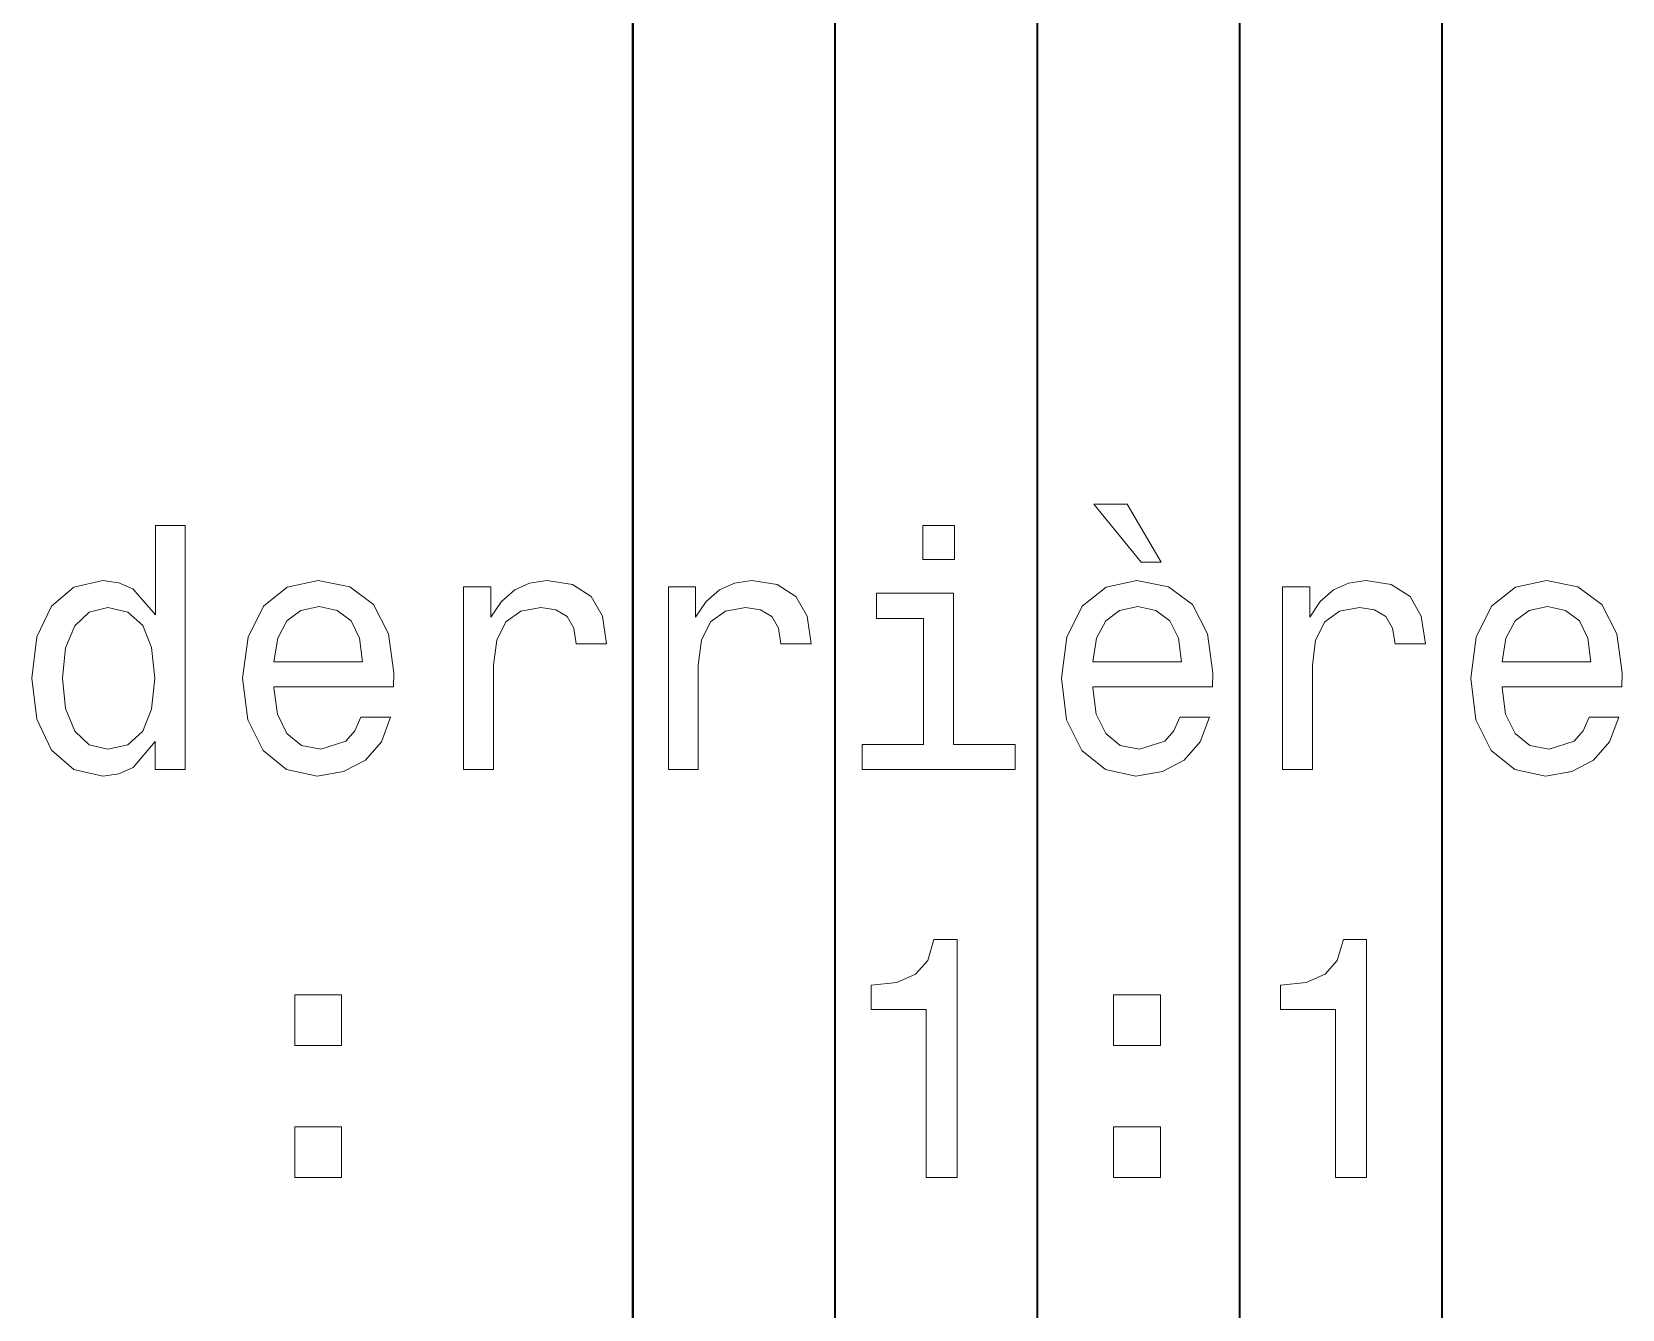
# Model space of a CAD drawing. Extents: x 291 to 828, y 188 to 662.
# Drawn here: x 659.55 to 683.13, y 308.02 to 326.96 of the extents above; entities that cross this region are included whole.
import ezdxf

# ---------------------------------------------------------------- set-up
doc = ezdxf.new("R2010")
doc.units = 0

msp = doc.modelspace()

# ---------------------------------------------------------------- linework, layer by layer
at = {"color": 7, "lineweight": 35}
for p, q in [((668.459, 359.841), (668.459, 294.081)), ((671.459, 359.841), (671.459, 294.081)), ((671.459, 359.841), (671.459, 294.081)), ((674.459, 359.841), (674.459, 294.081)), ((674.459, 359.841), (674.459, 294.081)), ((677.459, 359.841), (677.459, 294.081)), ((677.459, 359.841), (677.459, 294.081)), ((680.459, 359.841), (680.459, 294.081)), ((668.459, 297.014), (668.459, 356.908))]:
    msp.add_line(p, q, dxfattribs=at)
at = {"color": 7, "lineweight": 13}
for points in [[(676.296, 319.098), (675.792, 319.956), (675.297, 319.956), (675.998, 319.098)], [(661.378, 316.44), (661.378, 316.022), (661.822, 316.022), (661.822, 319.643), (661.383, 319.643), (661.383, 318.316), (661.045, 318.7), (660.839, 318.791), (660.601, 318.826), (660.173, 318.725), (659.84, 318.443), (659.623, 317.989), (659.547, 317.378), (659.623, 316.768), (659.84, 316.309), (660.173, 316.022), (660.601, 315.926), (660.839, 315.961), (661.05, 316.052)], [(673.23, 319.643), (672.761, 319.643), (672.761, 319.139), (673.23, 319.139)], [(663.138, 317.247), (664.913, 317.247), (664.918, 317.454), (664.838, 318.034), (664.616, 318.468), (664.263, 318.73), (663.794, 318.826), (663.335, 318.725), (662.982, 318.443), (662.755, 317.984), (662.674, 317.378), (662.75, 316.758), (662.977, 316.304), (663.325, 316.022), (663.779, 315.926), (664.172, 315.992), (664.495, 316.163), (664.732, 316.435), (664.868, 316.798), (664.429, 316.798), (664.339, 316.597), (664.207, 316.445), (663.834, 316.324), (663.547, 316.38), (663.33, 316.556), (663.189, 316.844), (663.138, 317.232)], [(665.952, 316.022), (666.396, 316.022), (666.396, 317.57), (666.442, 317.943), (666.578, 318.211), (666.8, 318.372), (667.097, 318.427), (667.319, 318.392), (667.485, 318.291), (667.586, 318.12), (667.622, 317.888), (668.07, 317.888), (668.01, 318.296), (667.844, 318.589), (667.566, 318.765), (667.188, 318.826), (666.931, 318.785), (666.709, 318.685), (666.512, 318.513), (666.356, 318.281), (666.356, 318.73), (665.952, 318.73)], [(668.988, 316.022), (669.432, 316.022), (669.432, 317.57), (669.478, 317.943), (669.614, 318.211), (669.836, 318.372), (670.133, 318.427), (670.355, 318.392), (670.521, 318.291), (670.622, 318.12), (670.658, 317.888), (671.107, 317.888), (671.046, 318.296), (670.88, 318.589), (670.602, 318.765), (670.224, 318.826), (669.967, 318.785), (669.745, 318.685), (669.548, 318.513), (669.392, 318.281), (669.392, 318.73), (668.988, 318.73)], [(675.282, 317.247), (677.057, 317.247), (677.063, 317.454), (676.982, 318.034), (676.76, 318.468), (676.407, 318.73), (675.938, 318.826), (675.479, 318.725), (675.126, 318.443), (674.899, 317.984), (674.818, 317.378), (674.894, 316.758), (675.121, 316.304), (675.469, 316.022), (675.923, 315.926), (676.316, 315.992), (676.639, 316.163), (676.876, 316.435), (677.012, 316.798), (676.573, 316.798), (676.483, 316.597), (676.351, 316.445), (675.978, 316.324), (675.691, 316.38), (675.474, 316.556), (675.333, 316.844), (675.282, 317.232)], [(678.096, 316.022), (678.54, 316.022), (678.54, 317.57), (678.586, 317.943), (678.722, 318.211), (678.944, 318.372), (679.241, 318.427), (679.463, 318.392), (679.63, 318.291), (679.73, 318.12), (679.766, 317.888), (680.215, 317.888), (680.154, 318.296), (679.988, 318.589), (679.71, 318.765), (679.332, 318.826), (679.075, 318.785), (678.853, 318.685), (678.656, 318.513), (678.5, 318.281), (678.5, 318.73), (678.096, 318.73)], [(681.354, 317.247), (683.13, 317.247), (683.135, 317.454), (683.054, 318.034), (682.832, 318.468), (682.479, 318.73), (682.01, 318.826), (681.551, 318.725), (681.198, 318.443), (680.971, 317.984), (680.89, 317.378), (680.966, 316.758), (681.193, 316.304), (681.541, 316.022), (681.995, 315.926), (682.388, 315.992), (682.711, 316.163), (682.948, 316.435), (683.084, 316.798), (682.645, 316.798), (682.555, 316.597), (682.423, 316.445), (682.05, 316.324), (681.763, 316.38), (681.546, 316.556), (681.405, 316.844), (681.354, 317.232)], [(660.677, 318.427), (660.97, 318.357), (661.192, 318.16), (661.323, 317.832), (661.373, 317.378), (661.323, 316.919), (661.192, 316.592), (660.97, 316.39), (660.677, 316.324), (660.4, 316.39), (660.188, 316.592), (660.047, 316.925), (660.001, 317.378), (660.047, 317.827), (660.188, 318.155), (660.4, 318.357)], [(663.138, 317.62), (663.194, 317.968), (663.33, 318.226), (663.537, 318.382), (663.809, 318.438), (664.076, 318.382), (664.283, 318.226), (664.409, 317.968), (664.454, 317.62)], [(673.215, 316.395), (673.215, 318.639), (672.075, 318.639), (672.075, 318.261), (672.771, 318.261), (672.771, 316.395), (671.863, 316.395), (671.863, 316.022), (674.132, 316.022), (674.132, 316.395)], [(675.282, 317.62), (675.338, 317.968), (675.474, 318.226), (675.681, 318.382), (675.953, 318.438), (676.22, 318.382), (676.427, 318.226), (676.553, 317.968), (676.599, 317.62)], [(681.354, 317.62), (681.41, 317.968), (681.546, 318.226), (681.753, 318.382), (682.025, 318.438), (682.292, 318.382), (682.499, 318.226), (682.625, 317.968), (682.671, 317.62)], [(672.811, 309.975), (673.27, 309.975), (673.27, 313.5), (672.927, 313.5), (672.836, 313.193), (672.655, 312.986), (672.377, 312.865), (671.994, 312.824), (671.994, 312.466), (672.811, 312.466)], [(678.883, 309.975), (679.342, 309.975), (679.342, 313.5), (678.999, 313.5), (678.908, 313.193), (678.727, 312.986), (678.449, 312.865), (678.066, 312.824), (678.066, 312.466), (678.883, 312.466)], [(663.446, 311.932), (664.142, 311.932), (664.142, 312.683), (663.446, 312.683)], [(675.59, 311.932), (676.286, 311.932), (676.286, 312.683), (675.59, 312.683)], [(663.446, 309.975), (664.142, 309.975), (664.142, 310.726), (663.446, 310.726)], [(675.59, 309.975), (676.286, 309.975), (676.286, 310.726), (675.59, 310.726)]]:
    msp.add_lwpolyline(points, close=True, dxfattribs=at)

doc.saveas('drawing.dxf')
